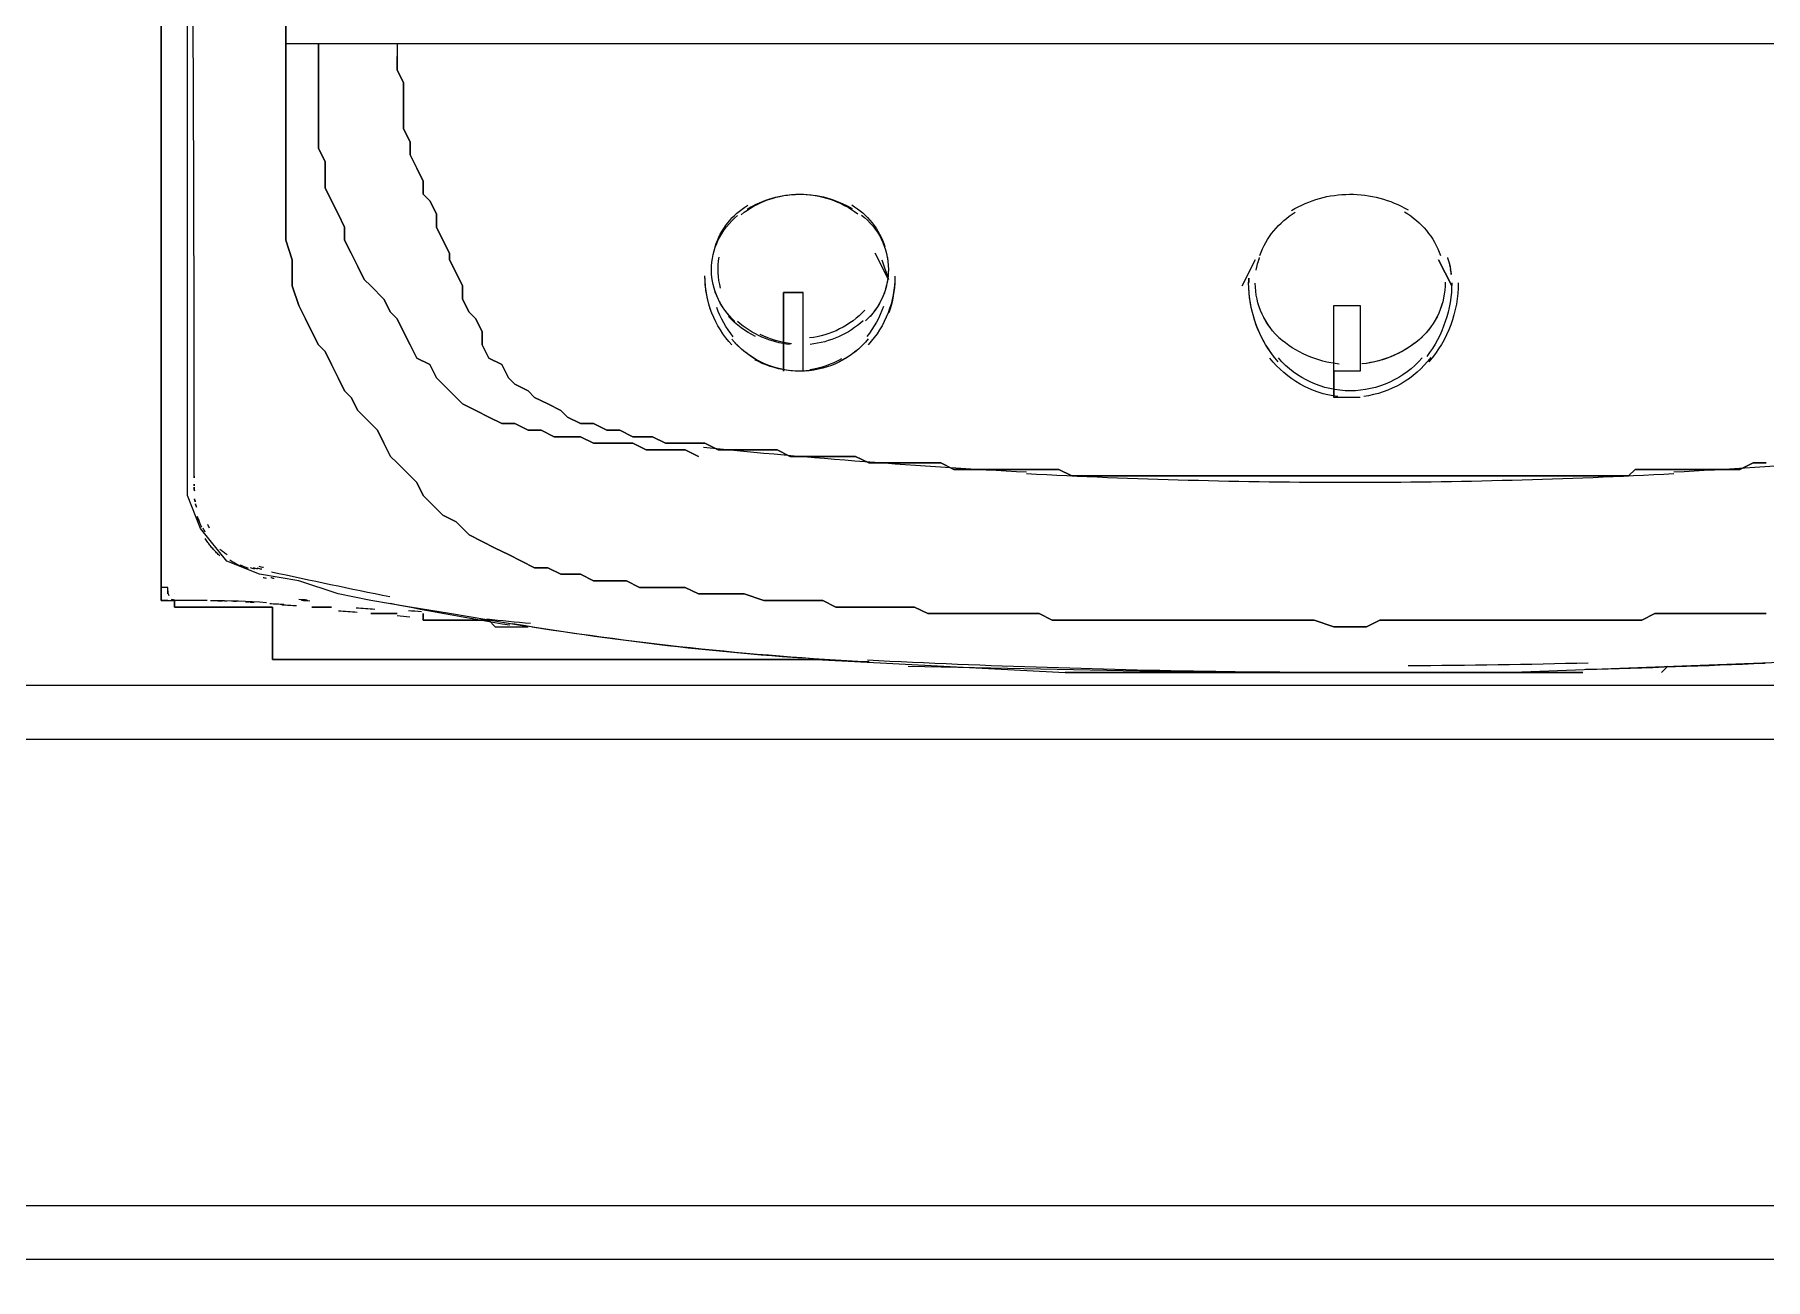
# Model space of a CAD drawing. Header units: metres. Extents: x 349703 to 349913, y 9282546 to 9282694.
# Drawn here: x 349778.3481 to 349778.831, y 9282664.8975 to 9282665.2447 of the extents above; entities that cross this region are included whole.
import ezdxf

# ---------------------------------------------------------------- set-up
doc = ezdxf.new("R2010")
doc.units = ezdxf.units.M
doc.header["$LTSCALE"] = 0.25
doc.layers.add('ARQ-FONDO', color=253, linetype='CONTINUOUS', lineweight=9)

# ---------------------------------------------------------------- blocks, each defined once
blk = doc.blocks.new('LAVADORA')
at = {"layer": 'ARQ-FONDO', "linetype": 'Continuous', "lineweight": -2}
for p, q in [((3915.82504, 1595.93741), (3915.82687, 1595.93924)), ((3915.82504, 1595.88989), (3915.82504, 1595.89354)), ((3915.93287, 1595.87892), (3915.94018, 1595.87527)), ((3915.94018, 1595.87527), (3915.93287, 1595.87892)), ((3915.82504, 1595.84968), (3915.82504, 1595.85333)), ((3915.90911, 1595.85333), (3915.90911, 1595.84602)), ((3915.82504, 1595.84602), (3915.82504, 1595.84968)), ((3915.90911, 1595.84602), (3915.9018, 1595.84602)), ((3915.94018, 1595.82409), (3915.93287, 1595.82044)), ((3915.93287, 1595.82044), (3915.94018, 1595.82409)), ((3915.82687, 1595.72723), (3915.82504, 1595.81495)), ((3915.9347, 1595.72174), (3915.94201, 1595.71809)), ((3915.94018, 1595.71991), (3915.9347, 1595.72174)), ((3915.82869, 1595.69615), (3915.82869, 1595.70529)), ((3915.82869, 1595.69798), (3915.82869, 1595.60294)), ((3915.90911, 1595.69798), (3915.91642, 1595.69798)), ((3915.91642, 1595.6925), (3915.90911, 1595.6925)), ((3915.83966, 1595.61025), (3915.83966, 1595.60843)), ((3915.83966, 1595.60843), (3915.83966, 1595.6066)), ((3915.83966, 1595.6066), (3915.83966, 1595.60477)), ((3915.82869, 1595.60294), (3915.82869, 1595.54994)), ((3915.83966, 1595.60477), (3915.83966, 1595.60294)), ((3915.83966, 1595.60294), (3915.83966, 1595.60294)), ((3915.83966, 1595.60294), (3915.83966, 1595.60112)), ((3915.83966, 1595.60112), (3915.83966, 1595.59929)), ((3915.83966, 1595.59929), (3915.83966, 1595.59746)), ((3915.83966, 1595.59746), (3915.83966, 1595.59563)), ((3915.83966, 1595.59563), (3915.83966, 1595.5938)), ((3915.83966, 1595.5938), (3915.83966, 1595.59198)), ((3915.83966, 1595.59198), (3915.84149, 1595.59198)), ((3915.84149, 1595.58467), (3915.84149, 1595.58284)), ((3915.84149, 1595.58284), (3915.84149, 1595.58101)), ((3915.84149, 1595.58101), (3915.84149, 1595.57918)), ((3915.84149, 1595.57918), (3915.84149, 1595.57736)), ((3915.84332, 1595.56639), (3915.84332, 1595.56456)), ((3915.84332, 1595.56456), (3915.84332, 1595.56273)), ((3915.84332, 1595.56273), (3915.84332, 1595.56091)), ((3915.84332, 1595.56091), (3915.84332, 1595.56091)), ((3915.82869, 1595.54994), (3915.84332, 1595.54994)), ((3915.84332, 1595.54994), (3915.84332, 1595.5408)), ((3915.84332, 1595.54811), (3915.84332, 1595.52253)), ((3915.84332, 1595.53897), (3915.84332, 1595.5408)), ((3915.84332, 1595.53532), (3915.84332, 1595.53715)), ((3915.84514, 1595.53166), (3915.84514, 1595.52253)), ((3915.84514, 1595.53166), (3915.84514, 1595.52253)), ((3915.87987, 1595.52618), (3915.87987, 1595.52618)), ((3915.84332, 1595.52253), (3915.84514, 1595.52253)), ((3915.84514, 1595.5207), (3915.84514, 1595.51887)), ((3915.84697, 1595.52253), (3915.84697, 1595.52253)), ((3915.84697, 1595.52253), (3915.84697, 1595.52253)), ((3915.84697, 1595.5207), (3915.8488, 1595.5207)), ((3915.84514, 1595.51887), (3916.45376, 1595.51887)), ((3915.8488, 1595.51887), (3916.48117, 1595.51887))]:
    blk.add_line(p, q, dxfattribs=at)
for points in [[(3916.48849, 1595.51887), (3915.84514, 1595.51887), (3915.84514, 1595.5207), (3915.84514, 1595.52253), (3915.84332, 1595.52253), (3915.84332, 1595.5408), (3915.84332, 1595.54994), (3915.82869, 1595.54994), (3915.82869, 1595.70164), (3915.82504, 1595.77109), (3915.82504, 1595.84054), (3915.82504, 1595.89354), (3915.82869, 1595.99041)], [(3915.83966, 1595.59746), (3915.83966, 1595.59929), (3915.83966, 1595.60112), (3915.83966, 1595.60294), (3915.83966, 1595.60477), (3915.83966, 1595.6066), (3915.83966, 1595.60843), (3915.83966, 1595.61025), (3915.83783, 1595.61208), (3915.83783, 1595.61391), (3915.83783, 1595.61574), (3915.83783, 1595.61756), (3915.83783, 1595.61939), (3915.83783, 1595.62122), (3915.83966, 1595.61025), (3915.84149, 1595.59929), (3915.84332, 1595.58832), (3915.84514, 1595.57736), (3915.84697, 1595.56822), (3915.85063, 1595.55725), (3915.85245, 1595.54629), (3915.85611, 1595.53715), (3915.86525, 1595.52984), (3915.87439, 1595.52618), (3915.88535, 1595.52618), (3915.89632, 1595.52618), (3915.90728, 1595.52618), (3915.91825, 1595.52618), (3915.92922, 1595.52618), (3915.94018, 1595.52618), (3915.95115, 1595.52618), (3915.96211, 1595.52618), (3915.97308, 1595.52618), (3915.98405, 1595.52618), (3915.99501, 1595.52618), (3916.00598, 1595.52618)], [(3916.0005, 1595.5536), (3916.00598, 1595.5536), (3916.00598, 1595.59198), (3916.00781, 1595.59198), (3916.00781, 1596.10738), (3916.00598, 1596.10738), (3916.00598, 1596.14759), (3916.0005, 1596.14576)], [(3915.83783, 1595.84968), (3915.83783, 1595.85516), (3915.83966, 1595.85882), (3915.83966, 1595.86247), (3915.83966, 1595.86796), (3915.83966, 1595.87161), (3915.83966, 1595.87527), (3915.83966, 1595.88075), (3915.83966, 1595.88441), (3915.83966, 1595.88806), (3915.83966, 1595.89354), (3915.83966, 1595.8972), (3915.83966, 1595.90085), (3915.83966, 1595.90634), (3915.83966, 1595.90999), (3915.83966, 1595.91548), (3915.83966, 1595.91913), (3915.83966, 1595.92279), (3915.83966, 1595.92827), (3915.83966, 1595.93192), (3915.84149, 1595.93558), (3915.84149, 1595.94106), (3915.84149, 1595.94472), (3915.84149, 1595.94837), (3915.84149, 1595.95386), (3915.84149, 1595.95751), (3915.84149, 1595.96117), (3915.84149, 1595.96665)], [(3915.84149, 1595.96665), (3915.84149, 1595.96117), (3915.84149, 1595.95751), (3915.84149, 1595.95386), (3915.84149, 1595.94837), (3915.84149, 1595.94472), (3915.84149, 1595.94106), (3915.84149, 1595.93558), (3915.83966, 1595.93192), (3915.83966, 1595.92827), (3915.83966, 1595.92279), (3915.83966, 1595.91913), (3915.83966, 1595.91548), (3915.83966, 1595.90999), (3915.83966, 1595.90634), (3915.83966, 1595.90085), (3915.83966, 1595.8972), (3915.83966, 1595.89354), (3915.83966, 1595.88806), (3915.83966, 1595.88441), (3915.83966, 1595.88075), (3915.83966, 1595.87527), (3915.83966, 1595.87161), (3915.83966, 1595.86796), (3915.83966, 1595.86247), (3915.83966, 1595.85882), (3915.83783, 1595.85516), (3915.83783, 1595.84968)], [(3916.0005, 1595.58467), (3916.0005, 1596.11469)], [(3915.88352, 1595.96665), (3915.88352, 1595.963), (3915.8817, 1595.95934), (3915.8817, 1595.95568), (3915.8817, 1595.95203), (3915.8817, 1595.94837), (3915.8817, 1595.94472), (3915.8817, 1595.94106), (3915.8817, 1595.93741), (3915.8817, 1595.93375), (3915.8817, 1595.9301), (3915.87987, 1595.92827), (3915.87987, 1595.92461), (3915.87987, 1595.92096), (3915.87987, 1595.9173), (3915.87987, 1595.91365), (3915.87987, 1595.90999), (3915.87987, 1595.90634), (3915.87987, 1595.90268), (3915.87987, 1595.89903), (3915.87987, 1595.89537), (3915.87987, 1595.89172), (3915.87987, 1595.88806), (3915.87987, 1595.88441), (3915.87987, 1595.88258), (3915.87987, 1595.87892), (3915.87987, 1595.87527), (3915.87987, 1595.87161), (3915.87987, 1595.86796), (3915.87987, 1595.8643), (3915.87987, 1595.86065), (3915.87987, 1595.85699), (3915.87987, 1595.85333), (3915.87987, 1595.84968)], [(3915.87987, 1595.84968), (3915.87987, 1595.85333), (3915.87987, 1595.85699), (3915.87987, 1595.86065), (3915.87987, 1595.8643), (3915.87987, 1595.86796), (3915.87987, 1595.87161), (3915.87987, 1595.87527), (3915.87987, 1595.87892), (3915.87987, 1595.88258), (3915.87987, 1595.88441), (3915.87987, 1595.88806), (3915.87987, 1595.89172), (3915.87987, 1595.89537), (3915.87987, 1595.89903), (3915.87987, 1595.90268), (3915.87987, 1595.90634), (3915.87987, 1595.90999), (3915.87987, 1595.91365), (3915.87987, 1595.9173), (3915.87987, 1595.92096), (3915.87987, 1595.92461), (3915.87987, 1595.92827), (3915.8817, 1595.9301), (3915.8817, 1595.93375), (3915.8817, 1595.93741), (3915.8817, 1595.94106), (3915.8817, 1595.94472), (3915.8817, 1595.94837), (3915.8817, 1595.95203), (3915.8817, 1595.95568), (3915.8817, 1595.95934), (3915.88352, 1595.963), (3915.88352, 1595.96665)], [(3915.9018, 1595.85333), (3915.9018, 1595.85151), (3915.9018, 1595.84968), (3915.9018, 1595.84785), (3915.9018, 1595.84602), (3915.92739, 1595.84602), (3915.92739, 1595.85333)], [(3915.90911, 1595.84602), (3915.92739, 1595.84602), (3915.92739, 1595.85333), (3915.90911, 1595.85333)], [(3916.00598, 1595.5536), (3916.0005, 1595.5536), (3915.99684, 1595.5536), (3915.99136, 1595.5536), (3915.9877, 1595.5536), (3915.98405, 1595.5536), (3915.97856, 1595.5536), (3915.97491, 1595.5536), (3915.97125, 1595.5536), (3915.96577, 1595.5536), (3915.96211, 1595.5536), (3915.95846, 1595.5536), (3915.95298, 1595.5536), (3915.94932, 1595.5536), (3915.94567, 1595.5536), (3915.94018, 1595.55542), (3915.93653, 1595.55542), (3915.93287, 1595.55542), (3915.92739, 1595.55725), (3915.92373, 1595.55908), (3915.92008, 1595.56091), (3915.91642, 1595.56273), (3915.91459, 1595.56456), (3915.91094, 1595.56639), (3915.90728, 1595.56822), (3915.90363, 1595.57004), (3915.9018, 1595.57187), (3915.89815, 1595.5737), (3915.89449, 1595.57736), (3915.89266, 1595.57918), (3915.88901, 1595.58101), (3915.88535, 1595.58284), (3915.88352, 1595.58467), (3915.87987, 1595.58832), (3915.87804, 1595.59015), (3915.87439, 1595.59198), (3915.87073, 1595.59563), (3915.8689, 1595.59746), (3915.86708, 1595.60112), (3915.86342, 1595.60477), (3915.86159, 1595.60843), (3915.85976, 1595.61208), (3915.85794, 1595.61574), (3915.85611, 1595.61939), (3915.85428, 1595.62305), (3915.85428, 1595.6267), (3915.85245, 1595.63036), (3915.85245, 1595.63584), (3915.85063, 1595.6395), (3915.85063, 1595.64315), (3915.85063, 1595.64863), (3915.8488, 1595.65229), (3915.8488, 1595.65595), (3915.8488, 1595.66143), (3915.8488, 1595.66508), (3915.84697, 1595.66874), (3915.84697, 1595.67422), (3915.84697, 1595.67788), (3915.84697, 1595.68153), (3915.84514, 1595.68702), (3915.84514, 1595.69067), (3915.84514, 1595.69433), (3915.84514, 1595.69981), (3915.84514, 1595.70347), (3915.84332, 1595.70712), (3915.84332, 1595.7126), (3915.84332, 1595.71626), (3915.84332, 1595.71991), (3915.84332, 1595.7254), (3915.84332, 1595.72905), (3915.84149, 1595.73271), (3915.84149, 1595.73819), (3915.84149, 1595.74185), (3915.84149, 1595.74733), (3915.84149, 1595.75098), (3915.84149, 1595.75464), (3915.84149, 1595.76012), (3915.84149, 1595.76378), (3915.83966, 1595.76743), (3915.83966, 1595.77292), (3915.83966, 1595.77657), (3915.83966, 1595.78023), (3915.83966, 1595.78571), (3915.83966, 1595.78937), (3915.83966, 1595.79302), (3915.83966, 1595.7985), (3915.83966, 1595.80216), (3915.83966, 1595.80764), (3915.83966, 1595.8113), (3915.83966, 1595.81495), (3915.83966, 1595.82044), (3915.83966, 1595.82409), (3915.83966, 1595.82775), (3915.83966, 1595.83323), (3915.83966, 1595.83689), (3915.83966, 1595.84054), (3915.83783, 1595.84602), (3915.83783, 1595.84968)], [(3915.83783, 1595.84968), (3915.83783, 1595.84602), (3915.83966, 1595.84054), (3915.83966, 1595.83689), (3915.83966, 1595.83323), (3915.83966, 1595.82775), (3915.83966, 1595.82409), (3915.83966, 1595.82044), (3915.83966, 1595.81495), (3915.83966, 1595.8113), (3915.83966, 1595.80764), (3915.83966, 1595.80216), (3915.83966, 1595.7985), (3915.83966, 1595.79302), (3915.83966, 1595.78937), (3915.83966, 1595.78571), (3915.83966, 1595.78023), (3915.83966, 1595.77657), (3915.83966, 1595.77292), (3915.83966, 1595.76743), (3915.84149, 1595.76378), (3915.84149, 1595.76012), (3915.84149, 1595.75464), (3915.84149, 1595.75098), (3915.84149, 1595.74733), (3915.84149, 1595.74185), (3915.84149, 1595.73819), (3915.84149, 1595.73271), (3915.84332, 1595.72905), (3915.84332, 1595.7254), (3915.84332, 1595.71991), (3915.84332, 1595.71626), (3915.84332, 1595.7126), (3915.84332, 1595.70712), (3915.84514, 1595.70347), (3915.84514, 1595.69981), (3915.84514, 1595.69433), (3915.84514, 1595.69067), (3915.84514, 1595.68702), (3915.84697, 1595.68153), (3915.84697, 1595.67788), (3915.84697, 1595.67422), (3915.84697, 1595.66874), (3915.8488, 1595.66508), (3915.8488, 1595.66143), (3915.8488, 1595.65595), (3915.8488, 1595.65229), (3915.85063, 1595.64863), (3915.85063, 1595.64315), (3915.85063, 1595.6395), (3915.85245, 1595.63584), (3915.85245, 1595.63036), (3915.85428, 1595.6267), (3915.85428, 1595.62305), (3915.85611, 1595.61939), (3915.85794, 1595.61574), (3915.85976, 1595.61208), (3915.86159, 1595.60843), (3915.86342, 1595.60477), (3915.86708, 1595.60112), (3915.8689, 1595.59746), (3915.87073, 1595.59563), (3915.87439, 1595.59198), (3915.87804, 1595.59015), (3915.87987, 1595.58832), (3915.88352, 1595.58467), (3915.88535, 1595.58284), (3915.88901, 1595.58101), (3915.89266, 1595.57918), (3915.89449, 1595.57736), (3915.89815, 1595.5737), (3915.9018, 1595.57187), (3915.90363, 1595.57004), (3915.90728, 1595.56822), (3915.91094, 1595.56639), (3915.91459, 1595.56456), (3915.91642, 1595.56273), (3915.92008, 1595.56091), (3915.92373, 1595.55908), (3915.92739, 1595.55725), (3915.93287, 1595.55542), (3915.93653, 1595.55542), (3915.94018, 1595.55542), (3915.94567, 1595.5536), (3915.94932, 1595.5536), (3915.95298, 1595.5536), (3915.95846, 1595.5536), (3915.96211, 1595.5536), (3915.96577, 1595.5536), (3915.97125, 1595.5536), (3915.97491, 1595.5536), (3915.97856, 1595.5536), (3915.98405, 1595.5536), (3915.9877, 1595.5536), (3915.99136, 1595.5536), (3915.99684, 1595.5536), (3916.0005, 1595.5536), (3916.0005, 1595.56273), (3915.99684, 1595.56273), (3915.99319, 1595.56273), (3915.98953, 1595.56273), (3915.98587, 1595.56273), (3915.98222, 1595.56273), (3915.97856, 1595.56273), (3915.97491, 1595.56273), (3915.97125, 1595.56273), (3915.9676, 1595.56456), (3915.96394, 1595.56456), (3915.96029, 1595.56456), (3915.95663, 1595.56639), (3915.95298, 1595.56822), (3915.94932, 1595.57004), (3915.94567, 1595.57004), (3915.94201, 1595.57187), (3915.93835, 1595.5737), (3915.9347, 1595.57553), (3915.93287, 1595.57736), (3915.92922, 1595.58101), (3915.92556, 1595.58284), (3915.92373, 1595.58467), (3915.92008, 1595.58649), (3915.91642, 1595.58832), (3915.91277, 1595.59015), (3915.91094, 1595.5938), (3915.90728, 1595.59563), (3915.90546, 1595.59746), (3915.9018, 1595.60112), (3915.89997, 1595.60294), (3915.89815, 1595.6066), (3915.89632, 1595.61025), (3915.89449, 1595.61391), (3915.89449, 1595.61756), (3915.89266, 1595.62122), (3915.89266, 1595.62488), (3915.89084, 1595.62853), (3915.89084, 1595.63219), (3915.89084, 1595.63584), (3915.88901, 1595.6395), (3915.88901, 1595.64315), (3915.88901, 1595.64681), (3915.88901, 1595.65046), (3915.88718, 1595.65412), (3915.88718, 1595.65777), (3915.88718, 1595.66143), (3915.88718, 1595.66508), (3915.88535, 1595.66874)], [(3915.87987, 1595.84968), (3915.87987, 1595.84602), (3915.87987, 1595.84237), (3915.87987, 1595.83871), (3915.87987, 1595.83506), (3915.87987, 1595.83323), (3915.87987, 1595.82957), (3915.87987, 1595.82592), (3915.87987, 1595.82226), (3915.87987, 1595.81861), (3915.87987, 1595.81495), (3915.87987, 1595.8113), (3915.87987, 1595.80764), (3915.87987, 1595.80399), (3915.87987, 1595.80033), (3915.87987, 1595.79668), (3915.87987, 1595.79302), (3915.87987, 1595.78937), (3915.87987, 1595.78571), (3915.87987, 1595.78388), (3915.87987, 1595.78023), (3915.87987, 1595.77657), (3915.87987, 1595.77292), (3915.8817, 1595.76926), (3915.8817, 1595.76561), (3915.8817, 1595.76195), (3915.8817, 1595.7583), (3915.8817, 1595.75464), (3915.8817, 1595.75098), (3915.8817, 1595.74733), (3915.8817, 1595.74367), (3915.8817, 1595.74002), (3915.88352, 1595.73636), (3915.88352, 1595.73454), (3915.88352, 1595.73088), (3915.88352, 1595.72723), (3915.88352, 1595.72357), (3915.88352, 1595.71991), (3915.88352, 1595.71626), (3915.88535, 1595.7126), (3915.88535, 1595.70895), (3915.88535, 1595.70529), (3915.88535, 1595.70164), (3915.88535, 1595.69798), (3915.88535, 1595.69433), (3915.88718, 1595.69067), (3915.88718, 1595.68884), (3915.88718, 1595.68519), (3915.88718, 1595.68153), (3915.88718, 1595.67788), (3915.88718, 1595.67422), (3915.88901, 1595.67057), (3915.88901, 1595.66691), (3915.88901, 1595.66326), (3915.88901, 1595.6596), (3915.89084, 1595.65595), (3915.89084, 1595.65229), (3915.89084, 1595.65046), (3915.89266, 1595.64681), (3915.89266, 1595.64315), (3915.89449, 1595.6395), (3915.89449, 1595.63584), (3915.89632, 1595.63219), (3915.89815, 1595.63036), (3915.89997, 1595.6267), (3915.9018, 1595.62305), (3915.90363, 1595.62122), (3915.90546, 1595.61756), (3915.90728, 1595.61574), (3915.91094, 1595.61391), (3915.91277, 1595.61025), (3915.91642, 1595.60843), (3915.92008, 1595.60843), (3915.92373, 1595.6066), (3915.92556, 1595.60477), (3915.92922, 1595.60294), (3915.93287, 1595.60294), (3915.93653, 1595.60112), (3915.94018, 1595.59929), (3915.94201, 1595.59929), (3915.94567, 1595.59746), (3915.94932, 1595.59563), (3915.95298, 1595.59563), (3915.95663, 1595.5938), (3915.95846, 1595.59198), (3915.96211, 1595.59198), (3915.96577, 1595.59015), (3915.96943, 1595.58832), (3915.97308, 1595.58832), (3915.97674, 1595.58649), (3915.98039, 1595.58649), (3915.98222, 1595.58649), (3915.98587, 1595.58649), (3915.98953, 1595.58649), (3915.99319, 1595.58467), (3915.99684, 1595.58467)], [(3915.88535, 1595.66874), (3915.88718, 1595.66508), (3915.88718, 1595.66143), (3915.88718, 1595.65777), (3915.88718, 1595.65412), (3915.88901, 1595.65046), (3915.88901, 1595.64681), (3915.88901, 1595.64315), (3915.88901, 1595.6395), (3915.89084, 1595.63584), (3915.89084, 1595.63219), (3915.89084, 1595.62853), (3915.89266, 1595.62488), (3915.89266, 1595.62122), (3915.89449, 1595.61756), (3915.89449, 1595.61391), (3915.89632, 1595.61025), (3915.89815, 1595.6066), (3915.89997, 1595.60294), (3915.9018, 1595.60112), (3915.90546, 1595.59746), (3915.90728, 1595.59563), (3915.91094, 1595.5938), (3915.91277, 1595.59015), (3915.91642, 1595.58832), (3915.92008, 1595.58649), (3915.92373, 1595.58467), (3915.92556, 1595.58284), (3915.92922, 1595.58101), (3915.93287, 1595.57736), (3915.9347, 1595.57553), (3915.93835, 1595.5737), (3915.94201, 1595.57187), (3915.94567, 1595.57004), (3915.94932, 1595.57004), (3915.95298, 1595.56822), (3915.95663, 1595.56639), (3915.96029, 1595.56456), (3915.96394, 1595.56456), (3915.9676, 1595.56456), (3915.97125, 1595.56273), (3915.97491, 1595.56273), (3915.97856, 1595.56273), (3915.98222, 1595.56273), (3915.98587, 1595.56273), (3915.98953, 1595.56273), (3915.99319, 1595.56273), (3915.99684, 1595.56273), (3916.0005, 1595.56273), (3916.0005, 1595.58467), (3915.99684, 1595.58467), (3915.99319, 1595.58467), (3915.98953, 1595.58649), (3915.98587, 1595.58649), (3915.98222, 1595.58649), (3915.98039, 1595.58649), (3915.97674, 1595.58649), (3915.97308, 1595.58832), (3915.96943, 1595.58832), (3915.96577, 1595.59015), (3915.96211, 1595.59198), (3915.95846, 1595.59198), (3915.95663, 1595.5938), (3915.95298, 1595.59563), (3915.94932, 1595.59563), (3915.94567, 1595.59746), (3915.94201, 1595.59929), (3915.94018, 1595.59929), (3915.93653, 1595.60112), (3915.93287, 1595.60294), (3915.92922, 1595.60294), (3915.92556, 1595.60477), (3915.92373, 1595.6066), (3915.92008, 1595.60843), (3915.91642, 1595.60843), (3915.91277, 1595.61025), (3915.91094, 1595.61391), (3915.90728, 1595.61574), (3915.90546, 1595.61756), (3915.90363, 1595.62122), (3915.9018, 1595.62305), (3915.89997, 1595.6267), (3915.89815, 1595.63036), (3915.89632, 1595.63219), (3915.89449, 1595.63584), (3915.89449, 1595.6395), (3915.89266, 1595.64315), (3915.89266, 1595.64681), (3915.89084, 1595.65046), (3915.89084, 1595.65229), (3915.89084, 1595.65595), (3915.88901, 1595.6596), (3915.88901, 1595.66326), (3915.88901, 1595.66691), (3915.88901, 1595.67057), (3915.88718, 1595.67422), (3915.88718, 1595.67788), (3915.88718, 1595.68153), (3915.88718, 1595.68519), (3915.88718, 1595.68884), (3915.88718, 1595.69067), (3915.88535, 1595.69433), (3915.88535, 1595.69798), (3915.88535, 1595.70164), (3915.88535, 1595.70529), (3915.88535, 1595.70895), (3915.88535, 1595.7126), (3915.88352, 1595.71626), (3915.88352, 1595.71991), (3915.88352, 1595.72357), (3915.88352, 1595.72723), (3915.88352, 1595.73088), (3915.88352, 1595.73454), (3915.88352, 1595.73636), (3915.8817, 1595.74002), (3915.8817, 1595.74367), (3915.8817, 1595.74733), (3915.8817, 1595.75098), (3915.8817, 1595.75464), (3915.8817, 1595.7583), (3915.8817, 1595.76195), (3915.8817, 1595.76561), (3915.8817, 1595.76926), (3915.87987, 1595.77292), (3915.87987, 1595.77657), (3915.87987, 1595.78023), (3915.87987, 1595.78388), (3915.87987, 1595.78571), (3915.87987, 1595.78937), (3915.87987, 1595.79302), (3915.87987, 1595.79668), (3915.87987, 1595.80033), (3915.87987, 1595.80399), (3915.87987, 1595.80764), (3915.87987, 1595.8113), (3915.87987, 1595.81495), (3915.87987, 1595.81861), (3915.87987, 1595.82226), (3915.87987, 1595.82592), (3915.87987, 1595.82957), (3915.87987, 1595.83323), (3915.87987, 1595.83506), (3915.87987, 1595.83871), (3915.87987, 1595.84237), (3915.87987, 1595.84602), (3915.87987, 1595.84968)], [(3915.90911, 1595.6925), (3915.93104, 1595.6925), (3915.93104, 1595.69798)], [(3915.91642, 1595.69798), (3915.93104, 1595.69798), (3915.93104, 1595.6925), (3915.91642, 1595.6925)], [(3915.84149, 1595.59198), (3915.83966, 1595.59198), (3915.83966, 1595.5938), (3915.83966, 1595.59563), (3915.83966, 1595.59746)], [(3915.84149, 1595.57736), (3915.84149, 1595.57918), (3915.84149, 1595.58101), (3915.84149, 1595.58284), (3915.84149, 1595.58467)], [(3915.84332, 1595.56091), (3915.84332, 1595.56273), (3915.84332, 1595.56456), (3915.84332, 1595.56639)], [(3915.84332, 1595.54263), (3915.84332, 1595.54446), (3915.84332, 1595.54629), (3915.84332, 1595.54811)], [(3915.84697, 1595.5207), (3915.8488, 1595.5207), (3915.8488, 1595.51887), (3916.48117, 1595.51887)]]:
    blk.add_lwpolyline(points, dxfattribs=at)
for points in [[(3915.82504, 1595.89354), (3915.82504, 1595.82044), (3915.82504, 1595.91548)], [(3915.82504, 1595.82044), (3915.82504, 1595.91548), (3915.82504, 1595.77109)], [(3915.82504, 1595.84054), (3915.82504, 1595.89354), (3915.82504, 1595.82044)]]:
    blk.add_lwpolyline(points, close=True, dxfattribs=at)
for points in [[(3915.88779, 1596.03102), (3915.88481, 1596.00104), (3915.88252, 1595.97099), (3915.8809, 1595.94091)], [(3915.88779, 1596.03102), (3915.88481, 1596.00104), (3915.88252, 1595.97099), (3915.8809, 1595.94091)], [(3915.82759, 1595.96634), (3915.82686, 1595.94966), (3915.82628, 1595.93298), (3915.82586, 1595.91628)], [(3915.82759, 1595.96634), (3915.82686, 1595.94966), (3915.82628, 1595.93298), (3915.82586, 1595.91628)], [(3915.88046, 1595.94091), (3915.87885, 1595.91083), (3915.87804, 1595.88072), (3915.87804, 1595.85059)], [(3915.88046, 1595.94091), (3915.87885, 1595.91083), (3915.87804, 1595.88072), (3915.87804, 1595.85059)], [(3915.82767, 1595.91697), (3915.82726, 1595.90024), (3915.827, 1595.8835), (3915.82691, 1595.86677)], [(3915.82767, 1595.91697), (3915.82726, 1595.90024), (3915.827, 1595.8835), (3915.82691, 1595.86677)], [(3915.93379, 1595.88075), (3915.92567, 1595.88075), (3915.91782, 1595.87783), (3915.91168, 1595.87252)], [(3915.93379, 1595.87892), (3915.92635, 1595.87892), (3915.91911, 1595.87647), (3915.9132, 1595.87193)], [(3915.93395, 1595.87709), (3915.92793, 1595.87714), (3915.92217, 1595.8746), (3915.91815, 1595.87012)], [(3915.93395, 1595.87709), (3915.92795, 1595.87714), (3915.92221, 1595.87462), (3915.91819, 1595.87016)], [(3915.93747, 1595.8786), (3915.93631, 1595.8788), (3915.93513, 1595.87891), (3915.93395, 1595.87892)], [(3915.93741, 1595.87861), (3915.93627, 1595.87881), (3915.93511, 1595.87891), (3915.93395, 1595.87892)], [(3915.94068, 1595.87776), (3915.93961, 1595.87813), (3915.93852, 1595.87841), (3915.93741, 1595.87861)], [(3915.94078, 1595.87772), (3915.9397, 1595.8781), (3915.93859, 1595.8784), (3915.93747, 1595.8786)], [(3915.91288, 1595.87307), (3915.90694, 1595.8685), (3915.90304, 1595.86177), (3915.90205, 1595.85435)], [(3915.95351, 1595.86578), (3915.95078, 1595.87044), (3915.94649, 1595.87399), (3915.94139, 1595.87579)], [(3915.95351, 1595.86578), (3915.95078, 1595.87044), (3915.94649, 1595.87399), (3915.94139, 1595.87579)], [(3915.9128, 1595.87065), (3915.90698, 1595.86561), (3915.90363, 1595.8583), (3915.90363, 1595.8506)], [(3915.91866, 1595.87074), (3915.91443, 1595.86604), (3915.91179, 1595.86012), (3915.91111, 1595.85383)], [(3915.91871, 1595.8708), (3915.91449, 1595.86612), (3915.91183, 1595.86023), (3915.91113, 1595.85396)], [(3915.82508, 1595.8653), (3915.82499, 1595.84865), (3915.82505, 1595.83199), (3915.82527, 1595.81534)], [(3915.82508, 1595.8653), (3915.82499, 1595.84865), (3915.82505, 1595.83199), (3915.82527, 1595.81534)], [(3915.95846, 1595.8504), (3915.95849, 1595.85614), (3915.95698, 1595.86178), (3915.95409, 1595.86673)], [(3915.95846, 1595.8504), (3915.95849, 1595.85614), (3915.95698, 1595.86178), (3915.95409, 1595.86673)], [(3915.87804, 1595.85059), (3915.87804, 1595.82047), (3915.87885, 1595.79035), (3915.88046, 1595.76028)], [(3915.87804, 1595.85059), (3915.87804, 1595.82047), (3915.87885, 1595.79035), (3915.88046, 1595.76028)], [(3915.90363, 1595.8506), (3915.90363, 1595.8429), (3915.90697, 1595.83558), (3915.9128, 1595.83055)], [(3915.95397, 1595.83425), (3915.95687, 1595.83914), (3915.95842, 1595.84471), (3915.95846, 1595.8504)], [(3915.95397, 1595.83425), (3915.95687, 1595.83914), (3915.95842, 1595.84471), (3915.95846, 1595.8504)], [(3915.90201, 1595.84716), (3915.90292, 1595.83966), (3915.9068, 1595.83284), (3915.91276, 1595.82821)], [(3915.91109, 1595.84754), (3915.91173, 1595.84129), (3915.9143, 1595.83539), (3915.91845, 1595.83068)], [(3915.9111, 1595.84753), (3915.91174, 1595.84128), (3915.91431, 1595.83539), (3915.91846, 1595.83067)], [(3915.94138, 1595.82539), (3915.94643, 1595.82717), (3915.95069, 1595.83066), (3915.95342, 1595.83527)], [(3915.94138, 1595.82539), (3915.94643, 1595.82717), (3915.95069, 1595.83066), (3915.95342, 1595.83527)], [(3915.91167, 1595.8305), (3915.91781, 1595.82519), (3915.92566, 1595.82227), (3915.93378, 1595.82226)], [(3915.91306, 1595.82936), (3915.91899, 1595.82476), (3915.92628, 1595.82227), (3915.93378, 1595.82226)], [(3915.918, 1595.83123), (3915.92196, 1595.82674), (3915.92763, 1595.82414), (3915.93362, 1595.82409)], [(3915.91801, 1595.83123), (3915.92196, 1595.82673), (3915.92764, 1595.82414), (3915.93362, 1595.82409)], [(3915.93724, 1595.82438), (3915.9384, 1595.82457), (3915.93955, 1595.82486), (3915.94066, 1595.82525)], [(3915.9373, 1595.82439), (3915.93848, 1595.82459), (3915.93964, 1595.82489), (3915.94077, 1595.82529)], [(3915.93362, 1595.82226), (3915.93485, 1595.82225), (3915.93608, 1595.82235), (3915.9373, 1595.82256)], [(3915.93362, 1595.82226), (3915.93483, 1595.82226), (3915.93604, 1595.82235), (3915.93724, 1595.82255)], [(3915.82528, 1595.81626), (3915.82573, 1595.7828), (3915.82679, 1595.74934), (3915.82848, 1595.71591)], [(3915.82528, 1595.81626), (3915.82573, 1595.7828), (3915.82679, 1595.74934), (3915.82848, 1595.71591)], [(3915.8809, 1595.76028), (3915.88252, 1595.73019), (3915.88481, 1595.70015), (3915.88779, 1595.67016)], [(3915.8809, 1595.76028), (3915.88252, 1595.73019), (3915.88481, 1595.70015), (3915.88779, 1595.67016)], [(3915.93564, 1595.72357), (3915.92853, 1595.72358), (3915.92168, 1595.72091), (3915.91644, 1595.7161)], [(3915.9408, 1595.72145), (3915.93488, 1595.7225), (3915.92881, 1595.72071), (3915.9244, 1595.71663)], [(3915.93492, 1595.72356), (3915.93167, 1595.72349), (3915.92846, 1595.72293), (3915.92538, 1595.72189)], [(3915.92713, 1595.72035), (3915.92409, 1595.71932), (3915.92126, 1595.71775), (3915.91878, 1595.71571)], [(3915.93759, 1595.72174), (3915.93208, 1595.72179), (3915.92682, 1595.71946), (3915.92315, 1595.71536)], [(3915.95266, 1595.71424), (3915.94906, 1595.71893), (3915.9435, 1595.72169), (3915.93759, 1595.72174)], [(3915.95548, 1595.71151), (3915.95286, 1595.7159), (3915.94873, 1595.71918), (3915.94386, 1595.72074)], [(3915.82797, 1595.71548), (3915.82954, 1595.6843), (3915.83279, 1595.65322), (3915.8377, 1595.62239)], [(3915.82799, 1595.71639), (3915.82967, 1595.68305), (3915.83323, 1595.64983), (3915.83865, 1595.61689)], [(3915.91709, 1595.71523), (3915.91201, 1595.71057), (3915.90912, 1595.70399), (3915.90911, 1595.69709)], [(3915.91812, 1595.71613), (3915.91564, 1595.71409), (3915.91359, 1595.7116), (3915.91207, 1595.70878)], [(3915.92318, 1595.71475), (3915.91948, 1595.71062), (3915.91717, 1595.70542), (3915.91657, 1595.6999)], [(3915.92615, 1595.71517), (3915.92179, 1595.71112), (3915.91903, 1595.70563), (3915.91839, 1595.69971)], [(3915.95846, 1595.69692), (3915.95849, 1595.70281), (3915.95656, 1595.70854), (3915.95297, 1595.71321)], [(3915.91251, 1595.70869), (3915.91101, 1595.70591), (3915.90999, 1595.70291), (3915.90948, 1595.69981)], [(3915.95846, 1595.69691), (3915.95849, 1595.70208), (3915.9571, 1595.70717), (3915.95444, 1595.71161)], [(3915.90931, 1595.70019), (3915.90918, 1595.6992), (3915.90912, 1595.6982), (3915.90911, 1595.69721)], [(3915.90911, 1595.69721), (3915.90911, 1595.69621), (3915.90916, 1595.69521), (3915.90928, 1595.69422)], [(3915.90911, 1595.69709), (3915.90911, 1595.69019), (3915.91199, 1595.68361), (3915.91706, 1595.67893)], [(3915.91656, 1595.69434), (3915.91713, 1595.68888), (3915.91938, 1595.68373), (3915.923, 1595.6796)], [(3915.91671, 1595.69475), (3915.91713, 1595.69171), (3915.91801, 1595.68875), (3915.91933, 1595.68598)], [(3915.95276, 1595.68065), (3915.95642, 1595.68528), (3915.95842, 1595.69101), (3915.95846, 1595.69692)], [(3915.95433, 1595.68234), (3915.957, 1595.68673), (3915.95843, 1595.69177), (3915.95846, 1595.69691)], [(3915.90937, 1595.69336), (3915.90981, 1595.69024), (3915.91081, 1595.68722), (3915.91231, 1595.68444)], [(3915.91209, 1595.68531), (3915.9136, 1595.68254), (3915.91562, 1595.68008), (3915.91805, 1595.67806)], [(3915.9188, 1595.68467), (3915.92015, 1595.68183), (3915.92202, 1595.67928), (3915.92432, 1595.67715)], [(3915.93729, 1595.6724), (3915.94321, 1595.67235), (3915.94883, 1595.67504), (3915.9525, 1595.67969)], [(3915.9438, 1595.67338), (3915.94864, 1595.67492), (3915.95276, 1595.67815), (3915.95539, 1595.68249)], [(3915.91641, 1595.67807), (3915.92163, 1595.67325), (3915.92848, 1595.67057), (3915.93559, 1595.67057)], [(3915.91871, 1595.67848), (3915.92114, 1595.67647), (3915.92391, 1595.67491), (3915.92689, 1595.67387)], [(3915.92301, 1595.67894), (3915.92662, 1595.67482), (3915.93181, 1595.67244), (3915.93729, 1595.6724)], [(3915.92439, 1595.67751), (3915.92662, 1595.67544), (3915.92931, 1595.67394), (3915.93224, 1595.67311)], [(3915.93224, 1595.67494), (3915.93507, 1595.67414), (3915.93804, 1595.67401), (3915.94093, 1595.67454)], [(3915.92629, 1595.67215), (3915.92931, 1595.67109), (3915.93249, 1595.67056), (3915.93569, 1595.67057)], [(3915.8387, 1595.62192), (3915.83908, 1595.61784), (3915.83949, 1595.61376), (3915.83992, 1595.60968)], [(3915.83823, 1595.61611), (3915.84007, 1595.60499), (3915.84209, 1595.59391), (3915.84429, 1595.58285)], [(3915.84092, 1595.58465), (3915.84082, 1595.58585), (3915.84072, 1595.58704), (3915.84062, 1595.58823)], [(3915.84092, 1595.58465), (3915.84082, 1595.58585), (3915.84072, 1595.58704), (3915.84062, 1595.58823)], [(3915.84238, 1595.58782), (3915.84228, 1595.58903), (3915.84217, 1595.59023), (3915.84207, 1595.59144)], [(3915.84238, 1595.58782), (3915.84228, 1595.58903), (3915.84217, 1595.59023), (3915.84207, 1595.59144)], [(3915.84615, 1595.58265), (3915.84835, 1595.57162), (3915.85066, 1595.56061), (3915.85306, 1595.54962)], [(3915.84313, 1595.57327), (3915.843, 1595.57501), (3915.84287, 1595.57675), (3915.84273, 1595.57849)], [(3915.84313, 1595.57327), (3915.843, 1595.57501), (3915.84287, 1595.57675), (3915.84273, 1595.57849)], [(3915.8423, 1595.56837), (3915.84218, 1595.57008), (3915.84205, 1595.57179), (3915.84192, 1595.5735)], [(3915.8423, 1595.56837), (3915.84218, 1595.57008), (3915.84205, 1595.57179), (3915.84192, 1595.5735)], [(3915.84522, 1595.55796), (3915.84517, 1595.55874), (3915.84512, 1595.55953), (3915.84507, 1595.56031)], [(3915.84522, 1595.55796), (3915.84517, 1595.55874), (3915.84512, 1595.55953), (3915.84507, 1595.56031)], [(3915.84548, 1595.55723), (3915.84543, 1595.55802), (3915.84539, 1595.5588), (3915.84534, 1595.55959)], [(3915.84548, 1595.55723), (3915.84543, 1595.55802), (3915.84539, 1595.5588), (3915.84534, 1595.55959)], [(3915.84395, 1595.55256), (3915.84388, 1595.5539), (3915.84381, 1595.55523), (3915.84373, 1595.55657)], [(3915.84395, 1595.55256), (3915.84388, 1595.5539), (3915.84381, 1595.55523), (3915.84373, 1595.55657)], [(3915.84429, 1595.54912), (3915.84423, 1595.55044), (3915.84416, 1595.55176), (3915.84409, 1595.55308)], [(3915.84429, 1595.54912), (3915.84423, 1595.55044), (3915.84416, 1595.55176), (3915.84409, 1595.55308)], [(3915.85127, 1595.55035), (3915.85134, 1595.55004), (3915.85141, 1595.54972), (3915.85148, 1595.54941)], [(3915.84514, 1595.53258), (3915.84514, 1595.5378), (3915.84497, 1595.54302), (3915.84463, 1595.54823)], [(3915.84471, 1595.54364), (3915.84469, 1595.54403), (3915.84468, 1595.54442), (3915.84466, 1595.54481)], [(3915.85129, 1595.54822), (3915.85136, 1595.5479), (3915.85143, 1595.54759), (3915.8515, 1595.54727)], [(3915.85384, 1595.54689), (3915.85394, 1595.54648), (3915.85405, 1595.54608), (3915.85416, 1595.54567)], [(3915.85389, 1595.54581), (3915.854, 1595.54541), (3915.85412, 1595.54501), (3915.85424, 1595.54462)], [(3915.85391, 1595.54497), (3915.85403, 1595.54457), (3915.85416, 1595.54418), (3915.8543, 1595.54379)], [(3915.85431, 1595.54738), (3915.8544, 1595.54698), (3915.8545, 1595.54658), (3915.8546, 1595.54618)], [(3915.84479, 1595.54235), (3915.84478, 1595.54274), (3915.84476, 1595.54313), (3915.84475, 1595.54352)], [(3915.84496, 1595.53906), (3915.84495, 1595.53934), (3915.84495, 1595.53962), (3915.84494, 1595.5399)], [(3915.85409, 1595.54319), (3915.85437, 1595.5424), (3915.85469, 1595.54162), (3915.85504, 1595.54085)], [(3915.85454, 1595.54131), (3915.85489, 1595.54056), (3915.85527, 1595.53983), (3915.8557, 1595.53912)], [(3915.8557, 1595.53912), (3915.85592, 1595.53875), (3915.85615, 1595.53839), (3915.85639, 1595.53804)], [(3915.84505, 1595.53654), (3915.84505, 1595.53676), (3915.84504, 1595.53698), (3915.84503, 1595.5372)], [(3915.84509, 1595.53462), (3915.84508, 1595.53507), (3915.84507, 1595.53552), (3915.84506, 1595.53596)], [(3915.84513, 1595.53299), (3915.84512, 1595.53344), (3915.84512, 1595.53389), (3915.84511, 1595.53434)], [(3915.84514, 1595.53397), (3915.84514, 1595.53409), (3915.84513, 1595.53421), (3915.84513, 1595.53432)], [(3915.85759, 1595.53526), (3915.85787, 1595.53494), (3915.85815, 1595.53463), (3915.85845, 1595.53433)], [(3915.8579, 1595.53723), (3915.85813, 1595.53689), (3915.85838, 1595.53656), (3915.85863, 1595.53623)], [(3915.85845, 1595.53433), (3915.85875, 1595.53402), (3915.85906, 1595.53373), (3915.85937, 1595.53344)], [(3915.85863, 1595.53623), (3915.85888, 1595.5359), (3915.85914, 1595.53557), (3915.85942, 1595.53526)], [(3915.84514, 1595.53316), (3915.84514, 1595.53327), (3915.84514, 1595.53339), (3915.84514, 1595.53351)], [(3915.85937, 1595.53344), (3915.85969, 1595.53315), (3915.86001, 1595.53288), (3915.86035, 1595.53261)], [(3915.86035, 1595.53261), (3915.86068, 1595.53235), (3915.86102, 1595.53209), (3915.86136, 1595.53185)], [(3915.86136, 1595.53185), (3915.86171, 1595.53161), (3915.86205, 1595.53138), (3915.86241, 1595.53115)], [(3915.86424, 1595.53115), (3915.86459, 1595.53094), (3915.86495, 1595.53073), (3915.86531, 1595.53054)], [(3915.86531, 1595.53236), (3915.86566, 1595.53217), (3915.86602, 1595.53199), (3915.86638, 1595.53182)], [(3915.86561, 1595.53017), (3915.866, 1595.52998), (3915.86639, 1595.52981), (3915.86678, 1595.52965)], [(3915.86678, 1595.52965), (3915.86716, 1595.5295), (3915.86754, 1595.52936), (3915.86793, 1595.52923)], [(3915.86734, 1595.52933), (3915.86774, 1595.52919), (3915.86815, 1595.52906), (3915.86856, 1595.52895)], [(3915.86806, 1595.52902), (3915.86847, 1595.5289), (3915.86888, 1595.52879), (3915.8693, 1595.5287)], [(3915.87113, 1595.5287), (3915.87152, 1595.5286), (3915.87192, 1595.52852), (3915.87232, 1595.52845)], [(3915.87166, 1595.52851), (3915.87206, 1595.52843), (3915.87247, 1595.52837), (3915.87288, 1595.52831)], [(3915.87262, 1595.52833), (3915.87302, 1595.52827), (3915.87343, 1595.52822), (3915.87383, 1595.52818)], [(3915.87308, 1595.52822), (3915.87349, 1595.52817), (3915.8739, 1595.52814), (3915.87432, 1595.52811)], [(3915.87576, 1595.52812), (3915.87617, 1595.52809), (3915.87659, 1595.52807), (3915.87701, 1595.52805)], [(3915.8763, 1595.52807), (3915.87671, 1595.52805), (3915.87712, 1595.52803), (3915.87753, 1595.52802)], [(3915.87711, 1595.52803), (3915.87752, 1595.52802), (3915.87793, 1595.52801), (3915.87835, 1595.52801)], [(3915.87932, 1595.52801), (3915.87974, 1595.52801), (3915.88016, 1595.52801), (3915.88058, 1595.52801)], [(3916.02631, 1595.52759), (3915.97732, 1595.52784), (3915.92833, 1595.52798), (3915.87933, 1595.528)], [(3915.84514, 1595.52344), (3915.84514, 1595.52315), (3915.84516, 1595.52286), (3915.84518, 1595.52257)], [(3915.84514, 1595.52344), (3915.84514, 1595.52331), (3915.84515, 1595.52317), (3915.84515, 1595.52304)], [(3915.84515, 1595.52331), (3915.84515, 1595.52316), (3915.84516, 1595.52302), (3915.84518, 1595.52288)], [(3915.84518, 1595.52288), (3915.84522, 1595.5225), (3915.84532, 1595.52213), (3915.84546, 1595.52177)], [(3915.84518, 1595.52288), (3915.84522, 1595.5225), (3915.84532, 1595.52213), (3915.84546, 1595.52177)], [(3915.84645, 1595.5211), (3915.84684, 1595.52087), (3915.84727, 1595.52073), (3915.84772, 1595.5207)], [(3915.84645, 1595.5211), (3915.84684, 1595.52087), (3915.84727, 1595.52073), (3915.84772, 1595.5207)], [(3915.8474, 1595.52071), (3915.84775, 1595.52069), (3915.8481, 1595.52069), (3915.84845, 1595.52072)], [(3915.8474, 1595.52071), (3915.84775, 1595.52069), (3915.8481, 1595.52069), (3915.84845, 1595.52072)]]:
    blk.add_open_spline(points, degree=3, dxfattribs=at)
blk = doc.blocks.new('MODULOS DE 12 A 17 NUEVO')
at = {"layer": 'ARQ-FONDO'}
for points in [[(350711.41784, 9282622.22527), (350711.41784, 9282622.22527), (350714.13284, 9282622.22527), (350714.13284, 9282622.27027)], [(350714.13284, 9282620.59527), (350714.13284, 9282622.06527), (350711.15284, 9282622.06527), (350711.15284, 9282622.22527), (350711.41784, 9282622.22527)]]:
    blk.add_lwpolyline(points, dxfattribs=at)
blk.add_lwpolyline([(350711.41784, 9282622.21027), (350714.14784, 9282622.21027), (350714.14784, 9282622.08027), (350711.41784, 9282622.08027)], close=True, dxfattribs=at)
at = {"layer": 'ARQ-FONDO', "rotation": 90.00000000000003}
blk.add_blockref('LAVADORA', (352308.37248, 9278706.40388), dxfattribs=at)

msp = doc.modelspace()

# ---------------------------------------------------------------- block references
at = {"layer": 'ARQ-FONDO', "xscale": -1}
msp.add_blockref('MODULOS DE 12 A 17 NUEVO', (700491.23701, 42.83781), dxfattribs=at)

doc.saveas('drawing.dxf')
